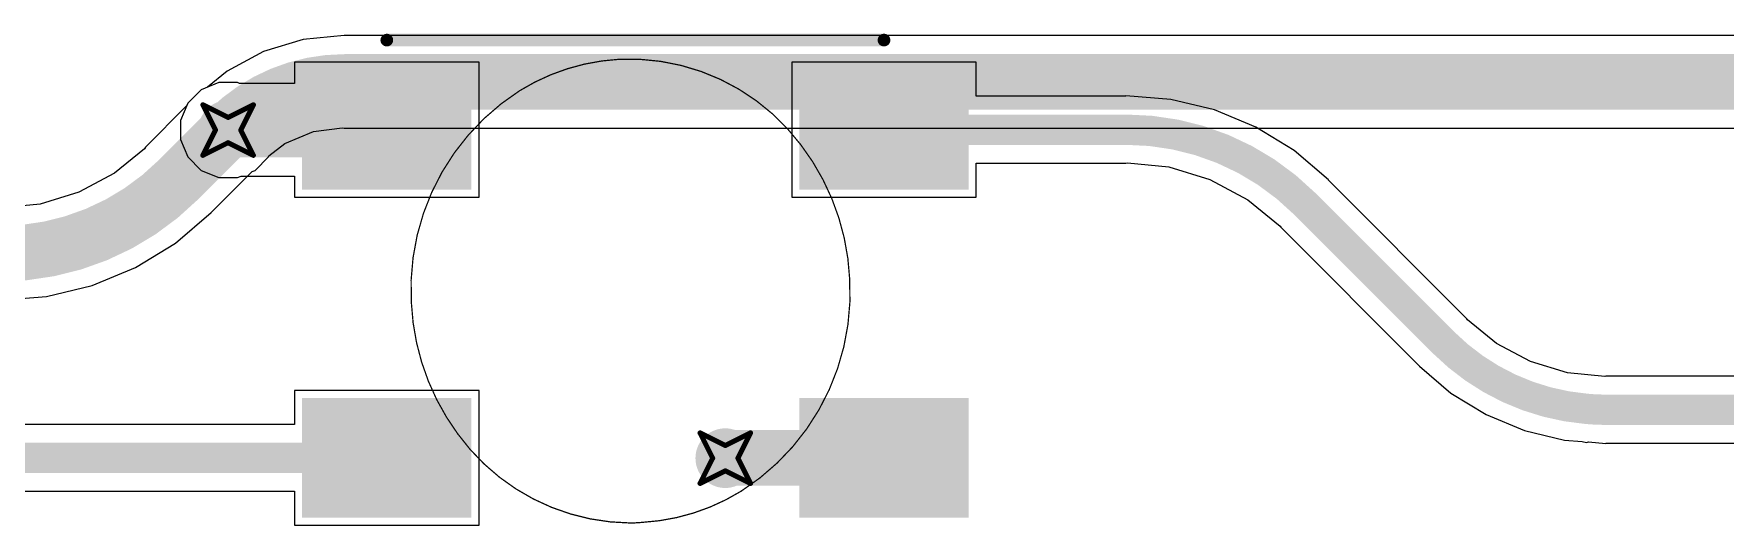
# Model space of a CAD drawing. Header units: inches. Extents: x -11 to 1110, y -7 to 455.
# Drawn here: x 301.85 to 318.86, y 304.21 to 309.15 of the extents above; entities that cross this region are included whole.
import ezdxf

# ---------------------------------------------------------------- set-up
doc = ezdxf.new("R2010")
doc.units = ezdxf.units.IN
for name, color, linetype in [('Bottom Layer', 5, 'Continuous'), ('Drill Drawing', 1, 'Continuous'), ('Mechanical 7', 56, 'Continuous'), ('Top Layer', 1, 'Continuous'), ('Top Overlay', 2, 'Continuous'), ('Top Paste', 8, 'Continuous'), ('Top Solder', 216, 'Continuous'), ('Via Holes', 16, 'Continuous')]:
    doc.layers.add(name, color=color, linetype=linetype)

msp = doc.modelspace()

# ---------------------------------------------------------------- hatches: boundary and pattern name
at = {"layer": 'Bottom Layer'}
h = msp.add_hatch(color=5, dxfattribs=at)
edge = h.paths.add_edge_path()
edge.add_arc((303.806, 308.18), 0.3, 0, 360)
h = msp.add_hatch(color=5, dxfattribs=at)
edge = h.paths.add_edge_path()
edge.add_arc((308.806, 304.88), 0.3, 0, 360)
at = {"layer": 'Top Layer'}
for points in [[(304.652, 308.684), (306.152, 308.684), (306.152, 307.684), (304.652, 307.684)], [(311.152, 307.684), (309.652, 307.684), (309.652, 308.684), (311.152, 308.684)], [(304.652, 305.384), (306.152, 305.384), (306.152, 304.384), (304.652, 304.384)], [(309.652, 305.384), (311.152, 305.384), (311.152, 304.384), (309.652, 304.384)]]:
    msp.add_hatch(color=1, dxfattribs=at).paths.add_polyline_path(points)
h = msp.add_hatch(color=1, dxfattribs=at)
edge = h.paths.add_edge_path()
edge.add_arc((303.806, 308.18), 0.3, 0, 360)
h = msp.add_hatch(color=1, dxfattribs=at)
edge = h.paths.add_edge_path()
edge.add_arc((308.806, 304.88), 0.3, 0, 360)
at = {"layer": 'Top Paste'}
for points in [[(304.652, 308.684), (306.152, 308.684), (306.152, 307.684), (304.652, 307.684)], [(311.152, 307.684), (309.652, 307.684), (309.652, 308.684), (311.152, 308.684)], [(304.652, 305.384), (306.152, 305.384), (306.152, 304.384), (304.652, 304.384)], [(309.652, 305.384), (311.152, 305.384), (311.152, 304.384), (309.652, 304.384)]]:
    msp.add_hatch(color=8, dxfattribs=at).paths.add_polyline_path(points)
at = {"layer": 'Top Solder'}
for points in [[(304.55, 308.785), (306.253, 308.785), (306.253, 307.582), (304.55, 307.582)], [(311.253, 307.582), (309.55, 307.582), (309.55, 308.785), (311.253, 308.785)], [(304.55, 305.485), (306.253, 305.485), (306.253, 304.282), (304.55, 304.282)], [(309.55, 305.485), (311.253, 305.485), (311.253, 304.282), (309.55, 304.282)]]:
    msp.add_hatch(color=216, dxfattribs=at).paths.add_polyline_path(points)
at = {"layer": 'Via Holes'}
h = msp.add_hatch(color=7, dxfattribs=at)
edge = h.paths.add_edge_path()
edge.add_arc((303.806, 308.18), 0.15, 0, 360)
h = msp.add_hatch(color=7, dxfattribs=at)
edge = h.paths.add_edge_path()
edge.add_arc((308.806, 304.88), 0.15, 0, 360)

# ---------------------------------------------------------------- linework, layer by layer
at = {"layer": 'Bottom Layer'}
for p, q in [((304.56, 309.091), (304.163, 308.97)), ((304.974, 309.131), (304.56, 309.091)), ((304.974, 309.13), (304.974, 309.131)), ((319.674, 309.13), (304.974, 309.13)), ((304.163, 308.97), (303.797, 308.774)), ((303.797, 308.774), (303.598, 308.611)), ((303.536, 308.585), (303.401, 308.451)), ((303.598, 308.611), (303.536, 308.585)), ((303.389, 308.423), (302.976, 308.009)), ((303.401, 308.451), (303.389, 308.423)), ((304.215, 307.92), (304.378, 308.045)), ((304.378, 308.045), (304.665, 308.164)), ((304.665, 308.164), (304.954, 308.202)), ((304.954, 308.202), (304.974, 308.198)), ((304.974, 308.198), (319.636, 308.198)), ((302.964, 307.992), (302.665, 307.746)), ((302.976, 308.009), (302.964, 307.992)), ((304.077, 307.775), (304.211, 307.91)), ((304.211, 307.91), (304.215, 307.92)), ((302.665, 307.746), (302.305, 307.554)), ((303.635, 307.35), (304.049, 307.764)), ((304.049, 307.764), (304.077, 307.775)), ((302.305, 307.554), (301.915, 307.436)), ((301.915, 307.436), (301.531, 307.398)), ((303.277, 307.044), (303.635, 307.35)), ((303.635, 307.35), (303.635, 307.35)), ((302.874, 306.797), (303.277, 307.044)), ((302.439, 306.616), (302.874, 306.797)), ((301.98, 306.506), (302.439, 306.616)), ((301.509, 306.469), (301.98, 306.506))]:
    msp.add_line(p, q, dxfattribs=at)
for points in [[(303.806, 308.18, 0.559, 0.559, -0.198912), (304.974, 308.664, 0.559, 0.559, 0)], [(304.974, 308.664, 0.559, 0.559, 0), (319.797, 308.664, 0.559, 0.559, 0)], [(303.306, 307.68, 0.559, 0.559, 0), (303.806, 308.18, 0.559, 0.559, 0)], [(303.306, 307.68, 0.559, 0.559, -0.198912), (301.509, 306.936, 0.559, 0.559, 0)]]:
    msp.add_lwpolyline(points, format="xyseb", dxfattribs=at)
for points in [[(304.834, 308.664, 0.279, 0.279, 1), (305.113, 308.664, 0.279, 0.279, 1)], [(304.834, 308.664, 0.279, 0.279, 1), (305.113, 308.664, 0.279, 0.279, 1)], [(303.666, 308.18, 0.279, 0.279, 1), (303.946, 308.18, 0.279, 0.279, 1)], [(303.666, 308.18, 0.279, 0.279, 1), (303.946, 308.18, 0.279, 0.279, 1)], [(303.166, 307.68, 0.279, 0.279, 1), (303.445, 307.68, 0.279, 0.279, 1)], [(303.166, 307.68, 0.279, 0.279, 1), (303.445, 307.68, 0.279, 0.279, 1)]]:
    msp.add_lwpolyline(points, format="xyseb", close=True, dxfattribs=at)
at = {"layer": 'Drill Drawing'}
for points in [[(303.552, 308.434, 0.0508, 0.0508, 0), (303.806, 308.307, 0.0508, 0.0508, 0)], [(303.552, 308.434, 0.0508, 0.0508, 0), (303.679, 308.18, 0.0508, 0.0508, 0)], [(303.806, 308.307, 0.0508, 0.0508, 0), (304.06, 308.434, 0.0508, 0.0508, 0)], [(303.933, 308.18, 0.0508, 0.0508, 0), (304.06, 308.434, 0.0508, 0.0508, 0)], [(303.552, 307.926, 0.0508, 0.0508, 0), (303.679, 308.18, 0.0508, 0.0508, 0)], [(303.552, 307.926, 0.0508, 0.0508, 0), (303.806, 308.053, 0.0508, 0.0508, 0)], [(303.806, 308.053, 0.0508, 0.0508, 0), (304.06, 307.926, 0.0508, 0.0508, 0)], [(303.933, 308.18, 0.0508, 0.0508, 0), (304.06, 307.926, 0.0508, 0.0508, 0)], [(308.552, 305.134, 0.0508, 0.0508, 0), (308.806, 305.007, 0.0508, 0.0508, 0)], [(308.552, 305.134, 0.0508, 0.0508, 0), (308.679, 304.88, 0.0508, 0.0508, 0)], [(308.806, 305.007, 0.0508, 0.0508, 0), (309.06, 305.134, 0.0508, 0.0508, 0)], [(308.933, 304.88, 0.0508, 0.0508, 0), (309.06, 305.134, 0.0508, 0.0508, 0)], [(308.552, 304.626, 0.0508, 0.0508, 0), (308.679, 304.88, 0.0508, 0.0508, 0)], [(308.933, 304.88, 0.0508, 0.0508, 0), (309.06, 304.626, 0.0508, 0.0508, 0)], [(308.552, 304.626, 0.0508, 0.0508, 0), (308.806, 304.753, 0.0508, 0.0508, 0)], [(308.806, 304.753, 0.0508, 0.0508, 0), (309.06, 304.626, 0.0508, 0.0508, 0)]]:
    msp.add_lwpolyline(points, format="xyseb", dxfattribs=at)
for points in [[(303.539, 308.434, 0.0254, 0.0254, 1), (303.565, 308.434, 0.0254, 0.0254, 1)], [(303.539, 308.434, 0.0254, 0.0254, 1), (303.565, 308.434, 0.0254, 0.0254, 1)], [(304.047, 308.434, 0.0254, 0.0254, 1), (304.073, 308.434, 0.0254, 0.0254, 1)], [(304.047, 308.434, 0.0254, 0.0254, 1), (304.073, 308.434, 0.0254, 0.0254, 1)], [(303.793, 308.307, 0.0254, 0.0254, 1), (303.819, 308.307, 0.0254, 0.0254, 1)], [(303.793, 308.307, 0.0254, 0.0254, 1), (303.819, 308.307, 0.0254, 0.0254, 1)], [(303.666, 308.18, 0.0254, 0.0254, 1), (303.692, 308.18, 0.0254, 0.0254, 1)], [(303.666, 308.18, 0.0254, 0.0254, 1), (303.692, 308.18, 0.0254, 0.0254, 1)], [(303.793, 308.053, 0.0254, 0.0254, 1), (303.819, 308.053, 0.0254, 0.0254, 1)], [(303.793, 308.053, 0.0254, 0.0254, 1), (303.819, 308.053, 0.0254, 0.0254, 1)], [(303.92, 308.18, 0.0254, 0.0254, 1), (303.946, 308.18, 0.0254, 0.0254, 1)], [(303.92, 308.18, 0.0254, 0.0254, 1), (303.946, 308.18, 0.0254, 0.0254, 1)], [(303.539, 307.926, 0.0254, 0.0254, 1), (303.565, 307.926, 0.0254, 0.0254, 1)], [(303.539, 307.926, 0.0254, 0.0254, 1), (303.565, 307.926, 0.0254, 0.0254, 1)], [(304.047, 307.926, 0.0254, 0.0254, 1), (304.073, 307.926, 0.0254, 0.0254, 1)], [(304.047, 307.926, 0.0254, 0.0254, 1), (304.073, 307.926, 0.0254, 0.0254, 1)], [(308.539, 305.134, 0.0254, 0.0254, 1), (308.565, 305.134, 0.0254, 0.0254, 1)], [(308.539, 305.134, 0.0254, 0.0254, 1), (308.565, 305.134, 0.0254, 0.0254, 1)], [(309.047, 305.134, 0.0254, 0.0254, 1), (309.073, 305.134, 0.0254, 0.0254, 1)], [(309.047, 305.134, 0.0254, 0.0254, 1), (309.073, 305.134, 0.0254, 0.0254, 1)], [(308.793, 305.007, 0.0254, 0.0254, 1), (308.819, 305.007, 0.0254, 0.0254, 1)], [(308.793, 305.007, 0.0254, 0.0254, 1), (308.819, 305.007, 0.0254, 0.0254, 1)], [(308.666, 304.88, 0.0254, 0.0254, 1), (308.692, 304.88, 0.0254, 0.0254, 1)], [(308.666, 304.88, 0.0254, 0.0254, 1), (308.692, 304.88, 0.0254, 0.0254, 1)], [(308.92, 304.88, 0.0254, 0.0254, 1), (308.946, 304.88, 0.0254, 0.0254, 1)], [(308.92, 304.88, 0.0254, 0.0254, 1), (308.946, 304.88, 0.0254, 0.0254, 1)], [(308.539, 304.626, 0.0254, 0.0254, 1), (308.565, 304.626, 0.0254, 0.0254, 1)], [(308.539, 304.626, 0.0254, 0.0254, 1), (308.565, 304.626, 0.0254, 0.0254, 1)], [(308.793, 304.753, 0.0254, 0.0254, 1), (308.819, 304.753, 0.0254, 0.0254, 1)], [(308.793, 304.753, 0.0254, 0.0254, 1), (308.819, 304.753, 0.0254, 0.0254, 1)], [(309.047, 304.626, 0.0254, 0.0254, 1), (309.073, 304.626, 0.0254, 0.0254, 1)], [(309.047, 304.626, 0.0254, 0.0254, 1), (309.073, 304.626, 0.0254, 0.0254, 1)]]:
    msp.add_lwpolyline(points, format="xyseb", close=True, dxfattribs=at)
at = {"layer": 'Mechanical 7'}
for points in [[(306.738, 308.576, 0.0127, 0.0127, -0.125626), (307.738, 308.892, 0.0127, 0.0127, 0)], [(307.738, 308.892, 0.0127, 0.0127, -0.248081), (309.564, 308.034, 0.0127, 0.0127, 0)], [(305.649, 306.442, 0.0127, 0.0127, -0.27198), (306.738, 308.576, 0.0127, 0.0127, 0)], [(309.564, 308.034, 0.0127, 0.0127, -0.153665), (310.057, 306.681, 0.0127, 0.0127, 0)], [(310.057, 306.681, 0.0127, 0.0127, -0.272032), (308.967, 304.549, 0.0127, 0.0127, 0)], [(306.115, 305.125, 0.0127, 0.0127, -0.148373), (305.649, 306.442, 0.0127, 0.0127, 0)], [(307.851, 304.228, 0.0127, 0.0127, -0.238559), (306.115, 305.125, 0.0127, 0.0127, 0)], [(308.967, 304.549, 0.0127, 0.0127, -0.126057), (307.968, 304.234, 0.0127, 0.0127, 0)], [(307.851, 304.228, 0.0127, 0.0127, 0), (307.863, 304.228, 0.0127, 0.0127, 0)], [(307.863, 304.228, 0.0127, 0.0127, 0), (307.874, 304.228, 0.0127, 0.0127, 0)], [(307.874, 304.228, 0.0127, 0.0127, 0), (307.885, 304.229, 0.0127, 0.0127, 0)], [(307.885, 304.229, 0.0127, 0.0127, 0), (307.897, 304.229, 0.0127, 0.0127, 0)], [(307.897, 304.229, 0.0127, 0.0127, 0), (307.908, 304.23, 0.0127, 0.0127, 0)], [(307.908, 304.23, 0.0127, 0.0127, 0), (307.92, 304.231, 0.0127, 0.0127, 0)], [(307.92, 304.231, 0.0127, 0.0127, 0), (307.932, 304.232, 0.0127, 0.0127, 0)], [(307.932, 304.232, 0.0127, 0.0127, 0), (307.944, 304.232, 0.0127, 0.0127, 0)], [(307.944, 304.232, 0.0127, 0.0127, 0), (307.968, 304.234, 0.0127, 0.0127, 0)]]:
    msp.add_lwpolyline(points, format="xyseb", dxfattribs=at)
for points in [[(307.735, 308.892, 0.00635, 0.00635, 1), (307.741, 308.892, 0.00635, 0.00635, 1)], [(307.735, 308.892, 0.00635, 0.00635, 1), (307.741, 308.892, 0.00635, 0.00635, 1)], [(306.735, 308.576, 0.00635, 0.00635, 1), (306.741, 308.576, 0.00635, 0.00635, 1)], [(306.735, 308.576, 0.00635, 0.00635, 1), (306.741, 308.576, 0.00635, 0.00635, 1)], [(309.561, 308.034, 0.00635, 0.00635, 1), (309.567, 308.034, 0.00635, 0.00635, 1)], [(309.561, 308.034, 0.00635, 0.00635, 1), (309.567, 308.034, 0.00635, 0.00635, 1)], [(310.054, 306.681, 0.00635, 0.00635, 1), (310.06, 306.681, 0.00635, 0.00635, 1)], [(310.054, 306.681, 0.00635, 0.00635, 1), (310.06, 306.681, 0.00635, 0.00635, 1)], [(305.646, 306.442, 0.00635, 0.00635, 1), (305.652, 306.442, 0.00635, 0.00635, 1)], [(305.646, 306.442, 0.00635, 0.00635, 1), (305.652, 306.442, 0.00635, 0.00635, 1)], [(306.111, 305.125, 0.00635, 0.00635, 1), (306.118, 305.125, 0.00635, 0.00635, 1)], [(306.111, 305.125, 0.00635, 0.00635, 1), (306.118, 305.125, 0.00635, 0.00635, 1)], [(308.964, 304.549, 0.00635, 0.00635, 1), (308.971, 304.549, 0.00635, 0.00635, 1)], [(308.964, 304.549, 0.00635, 0.00635, 1), (308.971, 304.549, 0.00635, 0.00635, 1)], [(307.848, 304.228, 0.00635, 0.00635, 1), (307.855, 304.228, 0.00635, 0.00635, 1)], [(307.848, 304.228, 0.00635, 0.00635, 1), (307.855, 304.228, 0.00635, 0.00635, 1)], [(307.859, 304.228, 0.00635, 0.00635, 1), (307.866, 304.228, 0.00635, 0.00635, 1)], [(307.859, 304.228, 0.00635, 0.00635, 1), (307.866, 304.228, 0.00635, 0.00635, 1)], [(307.871, 304.228, 0.00635, 0.00635, 1), (307.877, 304.228, 0.00635, 0.00635, 1)], [(307.871, 304.228, 0.00635, 0.00635, 1), (307.877, 304.228, 0.00635, 0.00635, 1)], [(307.882, 304.229, 0.00635, 0.00635, 1), (307.888, 304.229, 0.00635, 0.00635, 1)], [(307.882, 304.229, 0.00635, 0.00635, 1), (307.888, 304.229, 0.00635, 0.00635, 1)], [(307.894, 304.229, 0.00635, 0.00635, 1), (307.9, 304.229, 0.00635, 0.00635, 1)], [(307.894, 304.229, 0.00635, 0.00635, 1), (307.9, 304.229, 0.00635, 0.00635, 1)], [(307.905, 304.23, 0.00635, 0.00635, 1), (307.911, 304.23, 0.00635, 0.00635, 1)], [(307.905, 304.23, 0.00635, 0.00635, 1), (307.911, 304.23, 0.00635, 0.00635, 1)], [(307.917, 304.231, 0.00635, 0.00635, 1), (307.923, 304.231, 0.00635, 0.00635, 1)], [(307.917, 304.231, 0.00635, 0.00635, 1), (307.923, 304.231, 0.00635, 0.00635, 1)], [(307.929, 304.232, 0.00635, 0.00635, 1), (307.935, 304.232, 0.00635, 0.00635, 1)], [(307.929, 304.232, 0.00635, 0.00635, 1), (307.935, 304.232, 0.00635, 0.00635, 1)], [(307.941, 304.232, 0.00635, 0.00635, 1), (307.947, 304.232, 0.00635, 0.00635, 1)], [(307.941, 304.232, 0.00635, 0.00635, 1), (307.947, 304.232, 0.00635, 0.00635, 1)], [(307.964, 304.234, 0.00635, 0.00635, 1), (307.971, 304.234, 0.00635, 0.00635, 1)], [(307.964, 304.234, 0.00635, 0.00635, 1), (307.971, 304.234, 0.00635, 0.00635, 1)]]:
    msp.add_lwpolyline(points, format="xyseb", close=True, dxfattribs=at)
at = {"layer": 'Top Layer'}
for p, q in [((306.33, 308.862), (304.474, 308.862)), ((304.474, 308.862), (304.474, 308.65)), ((306.33, 307.506), (306.33, 308.862)), ((311.33, 308.862), (309.474, 308.862)), ((309.474, 308.862), (309.474, 307.506)), ((311.33, 308.52), (311.33, 308.862)), ((303.536, 308.585), (303.401, 308.451)), ((303.711, 308.658), (303.536, 308.585)), ((303.901, 308.658), (303.711, 308.658)), ((303.921, 308.65), (303.901, 308.658)), ((304.474, 308.65), (303.921, 308.65)), ((303.401, 308.451), (303.328, 308.275)), ((312.835, 308.52), (311.33, 308.52)), ((313.286, 308.487), (312.835, 308.523)), ((312.835, 308.523), (312.835, 308.52)), ((313.725, 308.382), (313.286, 308.487)), ((303.328, 308.275), (303.328, 308.085)), ((314.143, 308.209), (313.725, 308.382)), ((303.328, 308.085), (303.401, 307.91)), ((314.528, 307.973), (314.143, 308.209)), ((303.401, 307.91), (303.536, 307.775)), ((314.871, 307.68), (314.528, 307.973)), ((303.536, 307.775), (303.711, 307.703)), ((303.711, 307.703), (303.901, 307.703)), ((303.901, 307.703), (303.938, 307.718)), ((303.938, 307.718), (304.474, 307.718)), ((304.474, 307.718), (304.474, 307.506)), ((311.33, 307.506), (311.33, 307.847)), ((311.33, 307.847), (312.835, 307.847)), ((312.835, 307.847), (312.85, 307.85)), ((312.85, 307.85), (313.266, 307.809)), ((313.266, 307.809), (313.68, 307.683)), ((313.68, 307.683), (314.062, 307.479)), ((314.87, 307.678), (314.871, 307.68)), ((316.265, 306.283), (314.87, 307.678)), ((304.474, 307.506), (306.33, 307.506)), ((309.474, 307.506), (311.33, 307.506)), ((314.062, 307.479), (314.385, 307.214)), ((314.385, 307.214), (314.393, 307.202)), ((314.393, 307.202), (315.789, 305.807)), ((316.271, 306.273), (316.265, 306.283)), ((316.562, 306.034), (316.271, 306.273)), ((316.904, 305.851), (316.562, 306.034)), ((317.276, 305.739), (316.904, 305.851)), ((315.789, 305.807), (315.788, 305.805)), ((315.788, 305.805), (316.104, 305.535)), ((317.651, 305.702), (317.276, 305.739)), ((317.662, 305.704), (317.651, 305.702)), ((320.465, 305.704), (317.662, 305.704)), ((306.33, 305.562), (304.474, 305.562)), ((304.474, 305.562), (304.474, 305.22)), ((306.33, 304.206), (306.33, 305.562)), ((316.104, 305.535), (316.458, 305.318)), ((304.474, 305.22), (301.298, 305.22)), ((316.458, 305.318), (316.843, 305.159)), ((316.843, 305.159), (317.247, 305.062)), ((317.247, 305.062), (317.422, 305.048)), ((317.422, 305.048), (317.467, 305.039)), ((317.467, 305.039), (317.487, 305.043)), ((317.487, 305.043), (317.662, 305.029)), ((317.662, 305.029), (317.662, 305.031)), ((317.662, 305.031), (320.465, 305.031)), ((301.298, 304.547), (304.474, 304.547)), ((304.474, 304.547), (304.474, 304.206)), ((304.474, 304.206), (306.33, 304.206))]:
    msp.add_line(p, q, dxfattribs=at)
for points in [[(303.806, 308.184, 0.559, 0.559, 0), (305.402, 308.184, 0.559, 0.559, 0)], [(310.402, 308.184, 0.305, 0.305, 0), (312.835, 308.184, 0.305, 0.305, 0)], [(312.835, 308.184, 0.305, 0.305, -0.198912), (314.632, 307.44, 0.305, 0.305, 0)], [(314.632, 307.44, 0.305, 0.305, 0), (316.027, 306.045, 0.305, 0.305, 0)], [(317.467, 305.376, 0.305, 0.305, -0.177136), (316.027, 306.045, 0.305, 0.305, 0)], [(317.662, 305.367, 0.305, 0.305, -0.021036), (317.467, 305.376, 0.305, 0.305, 0)], [(317.662, 305.367, 0.305, 0.305, 0), (321.393, 305.367, 0.305, 0.305, 0)], [(308.806, 304.884, 0.559, 0.559, 0), (310.402, 304.884, 0.559, 0.559, 0)], [(301.298, 304.884, 0.305, 0.305, 0), (305.402, 304.884, 0.305, 0.305, 0)]]:
    msp.add_lwpolyline(points, format="xyseb", dxfattribs=at)
for points in [[(303.666, 308.184, 0.279, 0.279, 1), (303.946, 308.184, 0.279, 0.279, 1)], [(305.262, 308.184, 0.279, 0.279, 1), (305.541, 308.184, 0.279, 0.279, 1)], [(310.326, 308.184, 0.152, 0.152, 1), (310.478, 308.184, 0.152, 0.152, 1)], [(312.759, 308.184, 0.152, 0.152, 1), (312.912, 308.184, 0.152, 0.152, 1)], [(312.759, 308.184, 0.152, 0.152, 1), (312.912, 308.184, 0.152, 0.152, 1)], [(314.555, 307.44, 0.152, 0.152, 1), (314.708, 307.44, 0.152, 0.152, 1)], [(314.555, 307.44, 0.152, 0.152, 1), (314.708, 307.44, 0.152, 0.152, 1)], [(315.951, 306.045, 0.152, 0.152, 1), (316.103, 306.045, 0.152, 0.152, 1)], [(315.951, 306.045, 0.152, 0.152, 1), (316.103, 306.045, 0.152, 0.152, 1)], [(317.391, 305.376, 0.152, 0.152, 1), (317.544, 305.376, 0.152, 0.152, 1)], [(317.391, 305.376, 0.152, 0.152, 1), (317.544, 305.376, 0.152, 0.152, 1)], [(317.586, 305.367, 0.152, 0.152, 1), (317.738, 305.367, 0.152, 0.152, 1)], [(317.586, 305.367, 0.152, 0.152, 1), (317.738, 305.367, 0.152, 0.152, 1)], [(308.666, 304.884, 0.279, 0.279, 1), (308.946, 304.884, 0.279, 0.279, 1)], [(310.262, 304.884, 0.279, 0.279, 1), (310.541, 304.884, 0.279, 0.279, 1)], [(305.326, 304.884, 0.152, 0.152, 1), (305.478, 304.884, 0.152, 0.152, 1)]]:
    msp.add_lwpolyline(points, format="xyseb", close=True, dxfattribs=at)
at = {"layer": 'Top Overlay'}
for points in [[(305.402, 309.085, 0.127, 0.127, 0), (310.402, 309.085, 0.127, 0.127, 0)], [(304.346, 308.337, 0.254, 0.254, 0), (304.473, 308.21, 0.254, 0.254, 0)], [(304.346, 308.083, 0.254, 0.254, 0), (304.346, 308.337, 0.254, 0.254, 0)], [(304.346, 308.083, 0.254, 0.254, 0), (304.473, 308.21, 0.254, 0.254, 0)]]:
    msp.add_lwpolyline(points, format="xyseb", dxfattribs=at)
for points in [[(305.37, 309.085, 0.0635, 0.0635, 1), (305.434, 309.085, 0.0635, 0.0635, 1)], [(310.37, 309.085, 0.0635, 0.0635, 1), (310.434, 309.085, 0.0635, 0.0635, 1)], [(304.282, 308.337, 0.127, 0.127, 1), (304.409, 308.337, 0.127, 0.127, 1)], [(304.282, 308.337, 0.127, 0.127, 1), (304.409, 308.337, 0.127, 0.127, 1)], [(304.409, 308.21, 0.127, 0.127, 1), (304.536, 308.21, 0.127, 0.127, 1)], [(304.409, 308.21, 0.127, 0.127, 1), (304.536, 308.21, 0.127, 0.127, 1)], [(304.282, 308.083, 0.127, 0.127, 1), (304.409, 308.083, 0.127, 0.127, 1)], [(304.282, 308.083, 0.127, 0.127, 1), (304.409, 308.083, 0.127, 0.127, 1)]]:
    msp.add_lwpolyline(points, format="xyseb", close=True, dxfattribs=at)

doc.saveas('drawing.dxf')
